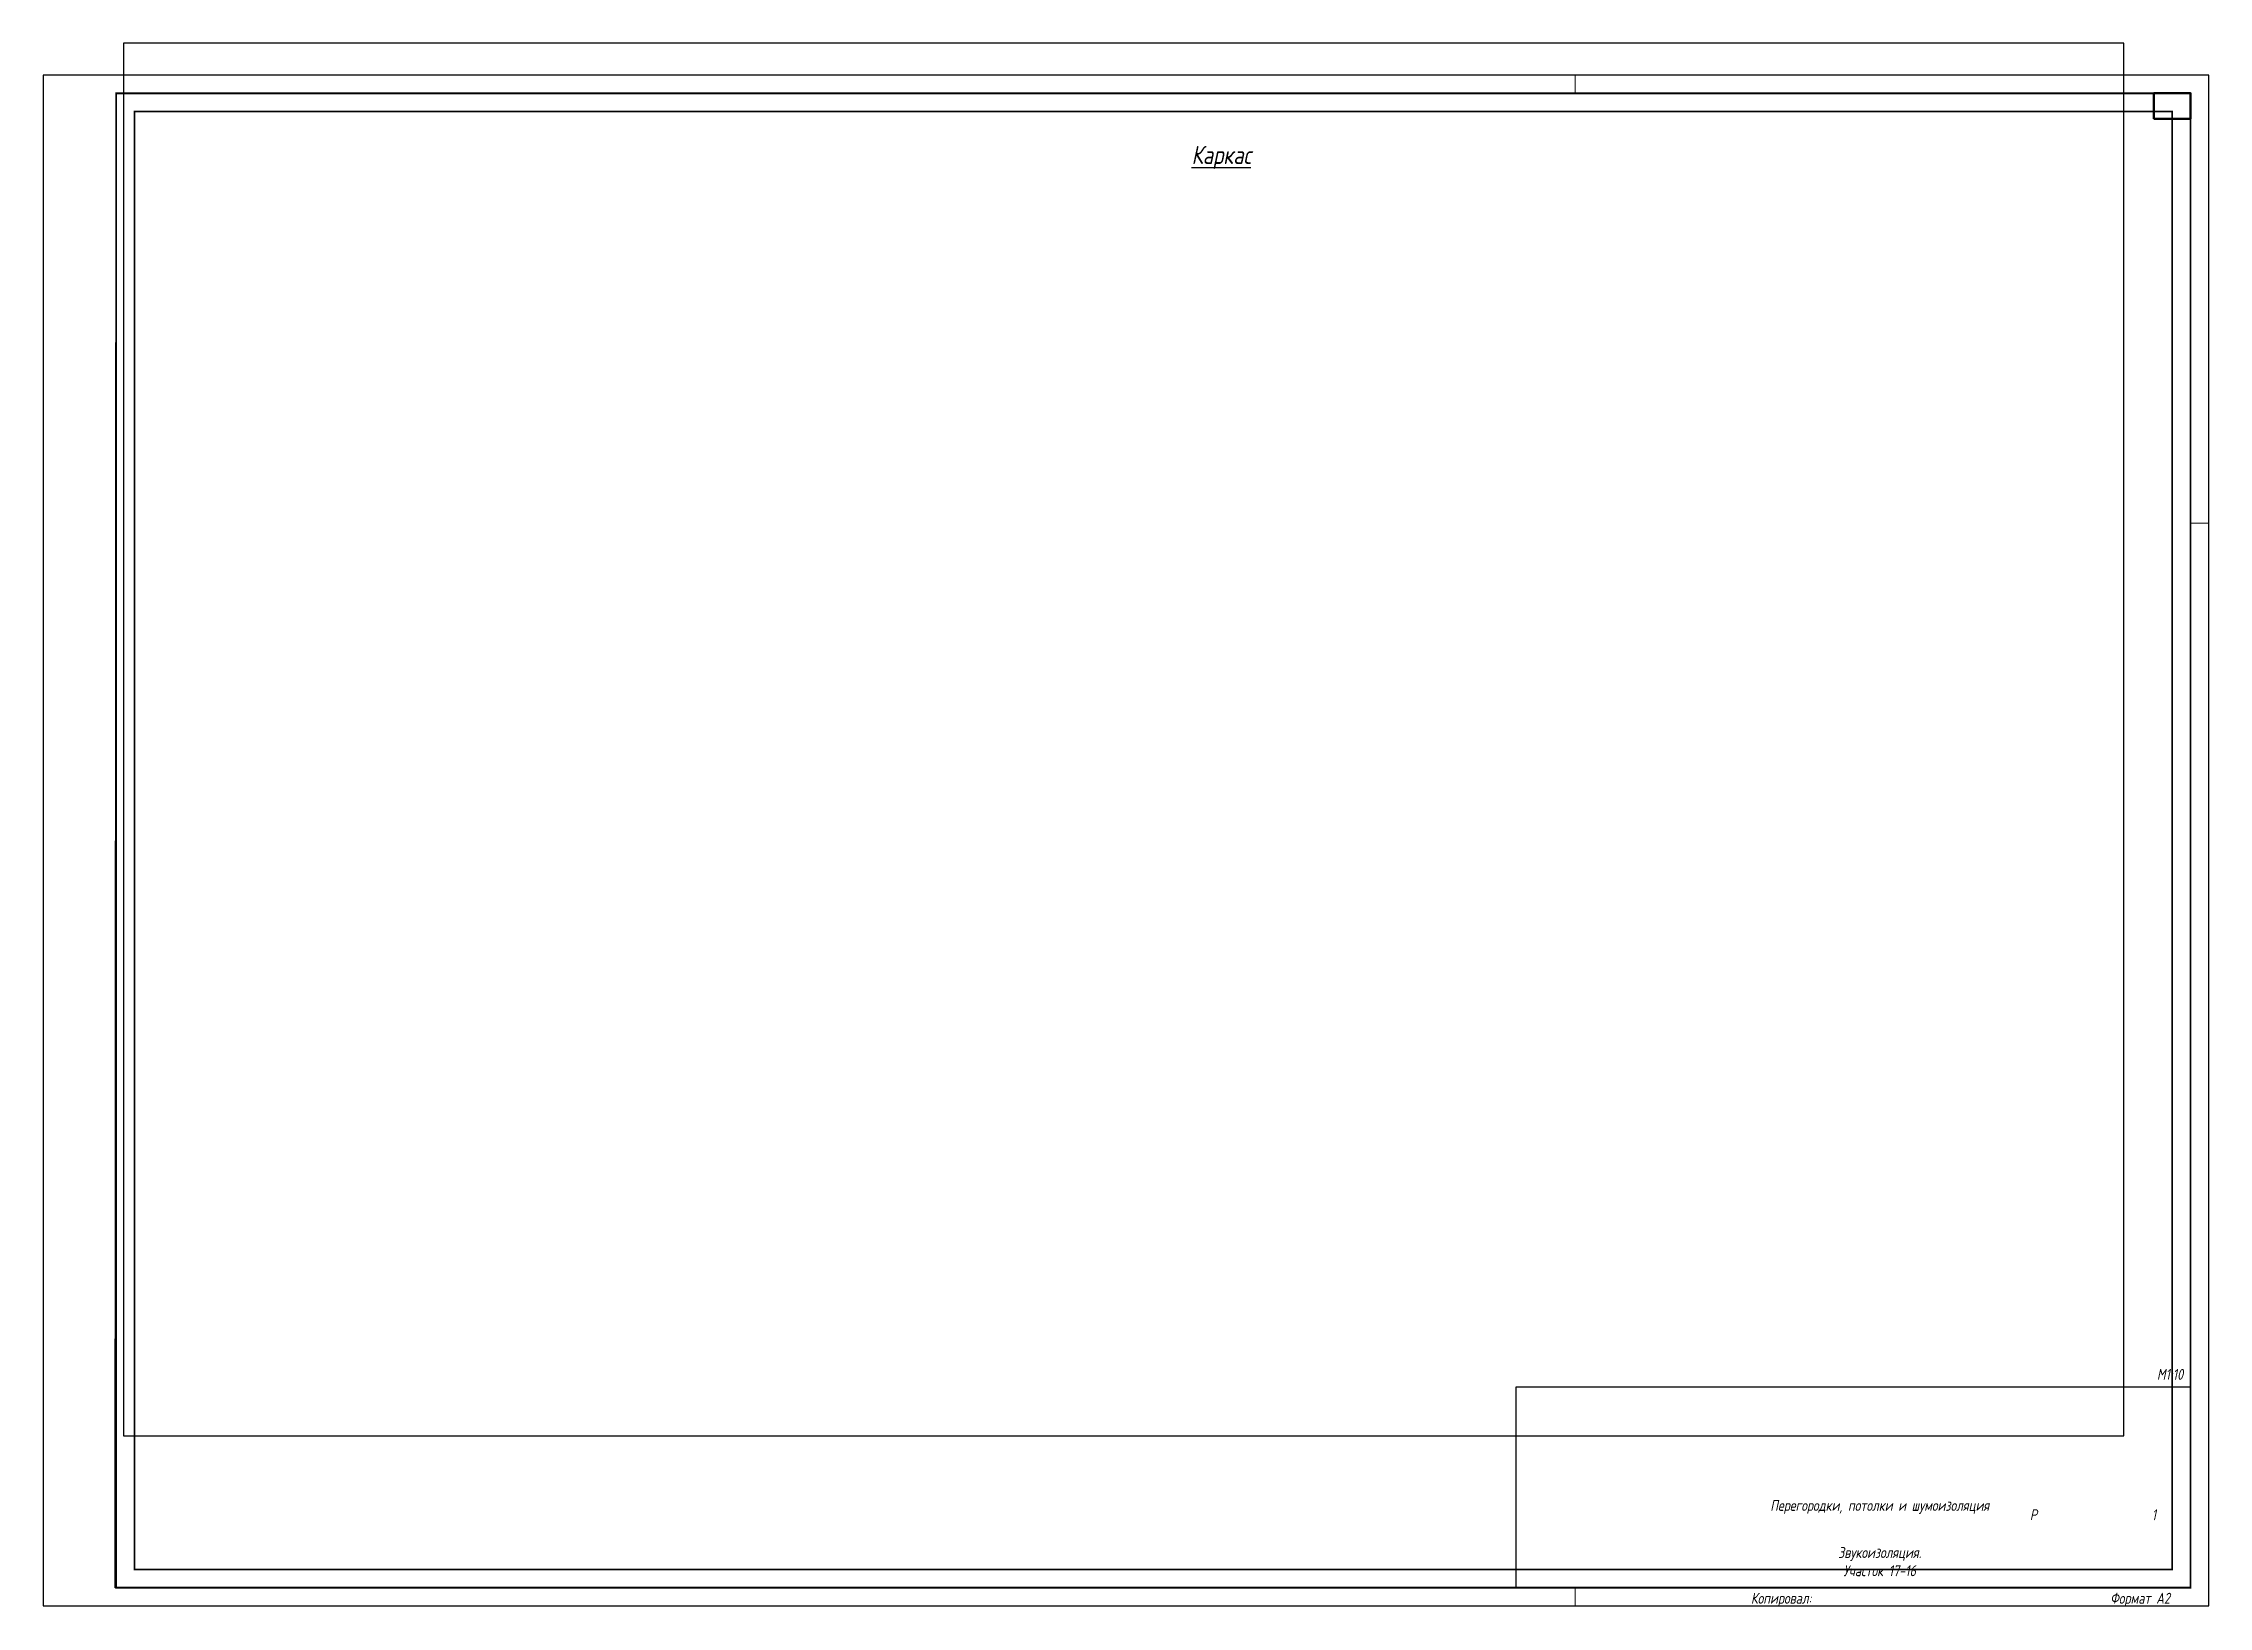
# Paper-space layout '1' of a CAD drawing. Header units: millimetres. Extents: x 1232 to 1826, y 361 to 790.
import ezdxf
from ezdxf.enums import TextEntityAlignment as Align

# ---------------------------------------------------------------- set-up
doc = ezdxf.new("R2010")
doc.units = ezdxf.units.MM
doc.linetypes.add('ACAD_ISO02W100', pattern=[15, 12, -3])
doc.layers.add('100 noprint', color=1, linetype='Continuous', plot=False)
doc.layers.add('noprint', color=2, linetype='Continuous', plot=False)
doc.layers.add('stamp', color=7, linetype='Continuous')
doc.styles.add('ГОСТ-ISOCPEUR', font='isocpeui.ttf', dxfattribs={"width": 0.8})

psp = doc.layouts.new('1')

# ---------------------------------------------------------------- linework, layer by layer
at = {"const_width": 0.5}
psp.add_lwpolyline([(1820.55, 776.32), (1251.86, 776.32), (1251.86, 366.54), (1820.55, 366.54)], close=True, dxfattribs=at)
at = {"layer": '100 noprint'}
psp.add_lwpolyline([(1253.9, 790.03), (1253.9, 408.22), (1802.31, 408.22), (1802.31, 790.03)], close=True, dxfattribs=at)
at = {"layer": 'noprint'}
for p, q in [((1825.55, 781.32), (1231.87, 781.32)), ((1231.87, 781.32), (1231.87, 361.55)), ((1825.55, 361.55), (1825.55, 781.32)), ((1231.87, 361.55), (1825.55, 361.55))]:
    psp.add_line(p, q, dxfattribs=at)
at = {"layer": 'noprint', "linetype": 'ACAD_ISO02W100', "const_width": 0.5}
psp.add_lwpolyline([(1815.55, 771.32), (1256.86, 771.32), (1256.86, 371.54), (1815.55, 371.54)], close=True, dxfattribs=at)
at = {"layer": 'stamp', "lineweight": 0}
for p, q in [((1651.87, 776.32), (1651.87, 781.32)), ((1825.55, 658.45), (1820.55, 658.45)), ((1651.87, 361.55), (1651.87, 366.54))]:
    psp.add_line(p, q, dxfattribs=at)
at = {"layer": 'stamp'}
psp.add_lwpolyline([(1251.86, 776.32), (1810.55, 776.32), (1810.55, 769.32), (1820.55, 769.32), (1820.55, 421.54), (1635.55, 421.54), (1635.55, 366.54), (1251.56, 366.54)], close=True, dxfattribs=at)
at = {"layer": 'stamp', "lineweight": 50}
psp.add_lwpolyline([(1810.55, 769.32), (1820.55, 769.32), (1820.55, 776.32), (1810.55, 776.32)], close=True, dxfattribs=at)

# ---------------------------------------------------------------- texts
at = {"layer": 'stamp', "linetype": 'Continuous', "lineweight": 35, "style": 'ГОСТ-ISOCPEUR', "width": 0.8}
psp.add_text('М1:10', height=3, dxfattribs=at).set_placement((1818.55, 423.54), align=Align.RIGHT)
at = {"layer": 'stamp', "lineweight": 35, "style": 'ГОСТ-ISOCPEUR', "width": 0.8}
for s, p in [('Копировал:', (1700.05, 362.14)), ('Формат А2', (1798.55, 362.14))]:
    psp.add_text(s, height=3, dxfattribs=at).set_placement(p)
at = {"layer": 'stamp', "ltscale": 100, "style": 'ГОСТ-ISOCPEUR'}
for s, insert, char_height, width, attachment_point in [('{\\pxqc;\\LКаркас}', (1554.81, 755.58), 5, 57.1694, 8), ('{\\pxqc;Р}', (1767.51, 386.54), 3, 20, 4), ('\\pxqc;1', (1800.55, 386.54), 3, 20, 4)]:
    psp.add_mtext(s, dxfattribs=dict(at, insert=insert, char_height=char_height, width=width, attachment_point=attachment_point))
at = {"layer": 'stamp', "lineweight": 35, "char_height": 3, "width": 70.1573, "attachment_point": 5, "style": 'ГОСТ-ISOCPEUR'}
for s, insert in [('{Перегородки, потолки и шумоизоляция}', (1735.36, 388.69)), ('{Звукоизоляция.\\PУчасток 17-16}', (1735.36, 373.69))]:
    psp.add_mtext(s, dxfattribs=dict(at, insert=insert))

# ---------------------------------------------------------------- viewports
at = {"layer": '100 noprint', "view_target_point": (19011.04, -15130.32)}
vp = psp.add_viewport(center=(1528.1, 599.13), size=(548.42, 381.8154), view_center_point=(61667.3, 16786.74), view_height=3818.1541, dxfattribs=at)
vp.dxf.flags = 0x10000  # cut along an outline
vp.dxf.clipping_boundary_handle = psp.add_lwpolyline([(1253.9, 790.03), (1253.9, 408.22), (1802.31, 408.22), (1802.31, 790.03)], format="xyb", close=True, dxfattribs={"invisible": 1}).dxf.handle

doc.saveas('drawing.dxf')
